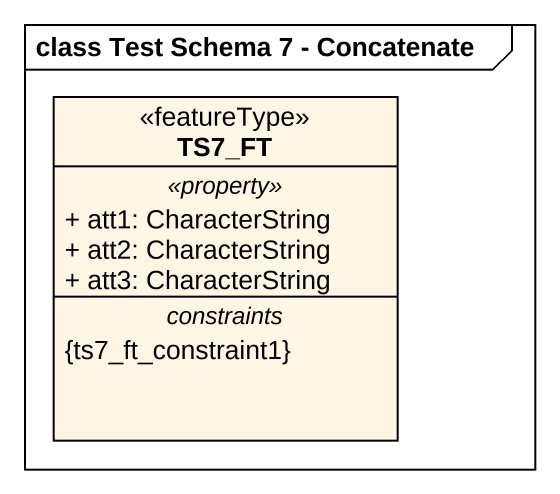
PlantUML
@startuml
mainframe class Test Schema 7 - Concatenate
hide circle
hide empty members
skinparam classAttributeIconSize 0
class TS7_FT <<featureType>> {
  .. <<property>> ..
  + att1: CharacterString
  + att2: CharacterString
  + att3: CharacterString
  -- constraints --
  {ts7_ft_constraint1}
}
@enduml
